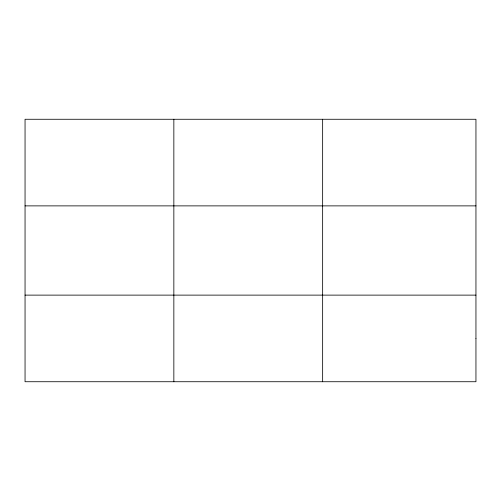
<?xml version="1.0" encoding="UTF-8"?>
<svg xmlns="http://www.w3.org/2000/svg" width="501" height="501" viewBox="0 0 501 501"><rect width="100%" height="100%" fill="white"/><g stroke="black" fill="none" stroke-linecap="round" stroke-linejoin="round"><path stroke-width="0.75" d="M173.847 381.731L173.847 119.269M322.644 381.731L322.644 119.269M25.05 205.88L475.95 205.88M25.05 295.12L475.95 295.12M475.95 338.425L475.95 381.731L25.05 381.731L25.05 119.269L475.95 119.269L475.95 338.425"/></g></svg>
